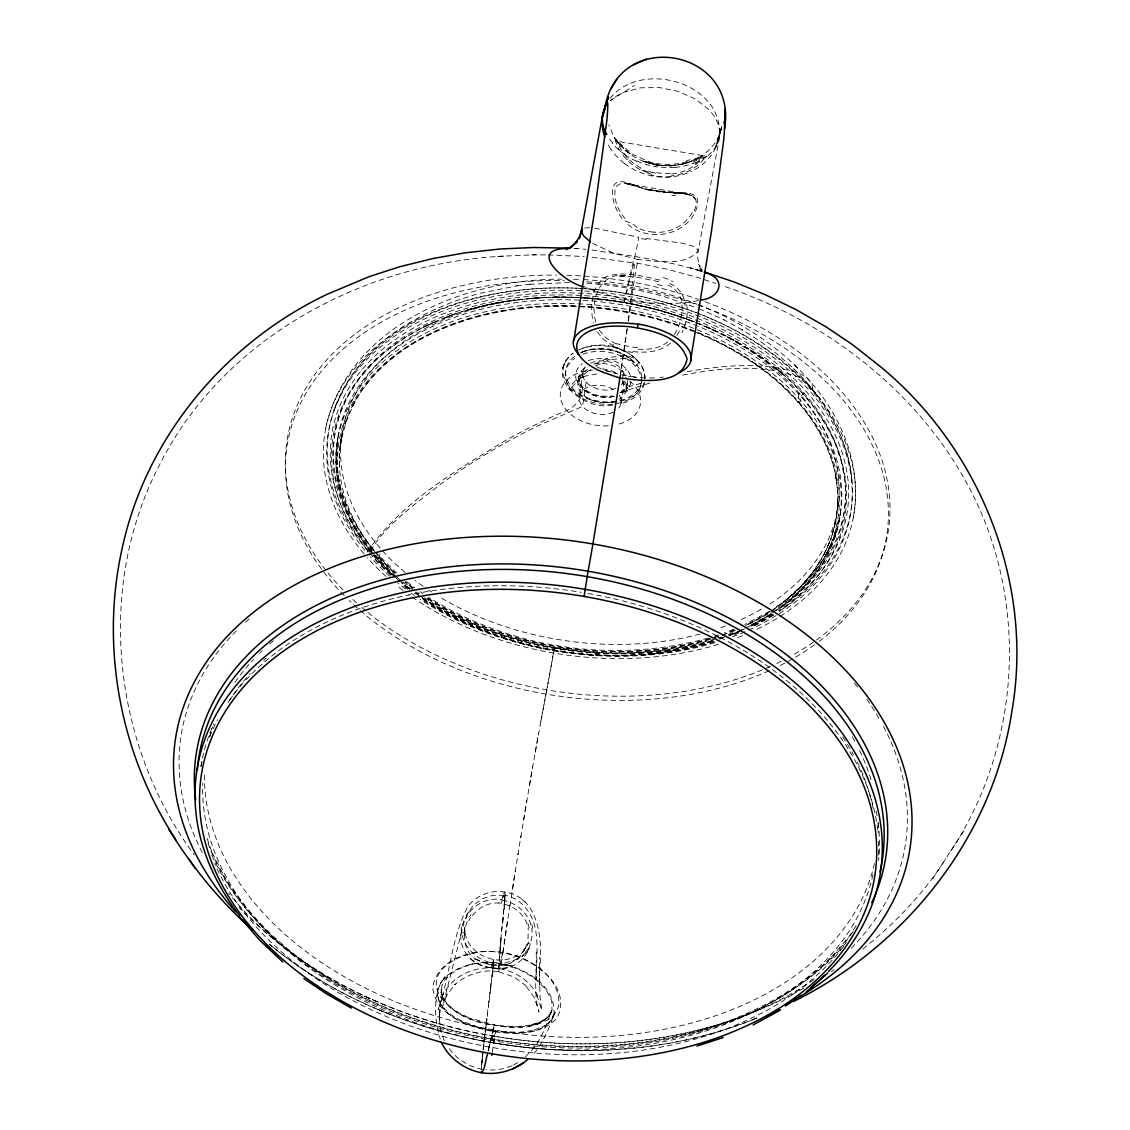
<?xml version="1.0" encoding="UTF-8"?>
<svg xmlns="http://www.w3.org/2000/svg" width="1130" height="1130" viewBox="0 0 1130 1130"><rect width="100%" height="100%" fill="white"/><g stroke="black" fill="none" stroke-linecap="round" stroke-linejoin="round"><path stroke-width="0.75" stroke-dasharray="5 3.75" d="M501.155 937.476L498.189 971.616L513.924 976.899L526.622 986.179L525.408 985.176L534.264 997.508L539.01 1012.014C527.442 976.235 553.319 922.631 515.096 898.83C511.057 897.277 502.2 891.881 502.313 899.635M539.589 972.083C542.781 942.18 540.606 894.437 501.31 891.655C488.612 890.567 475.561 896.288 467.848 906.472C451.04 938.154 450.206 975.967 438.143 1009.57L443.511 993.694L442.466 995.502C461.407 957.901 520.365 958.876 538.191 996.985L536.807 994.824L541.807 1010.248L539.999 996.519L539.589 972.083L539.519 986.518L539.617 957.364M536.27 952.039L536.199 979.837L536.256 966.63M478.004 960.175C465.504 954.37 462.975 939.708 464.755 927.448C463.893 953.536 497.991 969.088 518.486 954.412C525.959 954.045 523.967 941.685 530.281 943.691C531.877 938.846 532.541 933.634 531.75 928.563M715.205 638.704C685.274 648.295 653.79 652.349 622.418 653.055L599.79 652.646L554.42 647.857L510.195 637.264C480.137 627.927 450.898 615.327 424.64 597.841M812.781 390.132C812.654 373.564 790.336 370.923 777.92 367.872C749.374 363.521 720.276 366.035 691.97 370.838A430.954 245.295 -41.2 0 0 683.692 372.406M481.324 1069.206L482.552 1054.078M444.288 1040.688L441.011 1031.605L439.33 1019.472L441.915 985.727L445.361 979.23L450.785 973.876L459.034 968.848L468.343 965.416M439.33 1019.472L439.838 1009.584L439.584 1013.921M488.965 1002.48L493.429 964.173A90.414 2.26 -80.2 0 0 493.372 963.099C476.013 960.627 460.461 944.807 461.294 926.642L461.478 932.928L461.351 930.103M530.21 943.931C526.622 960.91 509.093 972.902 491.324 967.788L490.745 967.704C471.069 966.447 457.537 948.31 461.379 929.75M509.884 904.961L503.005 952.83C528.063 957.294 559.816 975.275 558.983 1004.358C555.55 1021.435 535.451 1026.139 520.492 1026.817C513.726 1027.142 506.918 1026.803 500.195 1025.955C498.203 1025.715 496.225 1025.419 494.262 1025.08C508.387 1026.647 525.634 1027.862 539.971 1022.325L530.351 1025.178L539.264 1022.537L545.423 1019.218L546.171 1018.752L538.6 1022.89L545.423 1019.218L550.282 1014.429L544.759 1019.825L549.604 1015.178L552.273 1009.669C543.445 1031.181 511.452 1029.204 494.262 1024.924L469.699 1018.059M464.472 935.019L465.447 926.883L467.594 920.314M482.03 1063.316L482.877 1053.202L482.482 1057.313M504.969 899.522L500.788 938.889M461.139 934.044L462.297 925.428L464.769 918.295M482.058 1062.553L482.171 1060.943M501.522 932.236L504.517 901.02M481.917 1060.491L481.606 1064.163M504.15 906.528L504.347 903.958A251.835 6.935 -80.3 0 0 504.489 901.655M493.076 968.933L493.372 965.401M504.164 909.212L504.686 903.35M500.971 939.087L498.754 968.283M500.011 948.141L500.632 942.222M502.793 922.433L503.514 915.667M499.121 954.426L499.46 951.206M483.23 1049.841L487.087 1018.116M483.075 1049.318L493.852 959.61M464.783 931.092L464.642 932.533L461.28 932.095M482.326 1056.324L482.595 1053.796M484.516 1038.668L483.908 1043.809M492.412 976.447L493.259 969.258M484.968 1033.54L483.979 1041.648M491.084 985.883L490.194 992.945M486.55 1022.311L485.49 1030.617M486.027 1025.178L487.623 1013.935M488.428 1007.72L488.697 1005.672M853.32 517.653C870.255 418.453 783.952 337.404 698.58 304.818M628.111 321.118L634.636 263.064L591.075 257.061M628.492 320.383L631.26 300.368A33.872 0.904 -80.3 0 1 637.97 259.533L613.011 253.064L591.809 242.865M627.348 328.42L620.427 374.948M838.291 504.036L835.79 521.439L830.833 539.377L835.79 521.439L837.881 499.121L837.711 506.395L837.613 490.293L837.697 491.14L835.141 472.75L836.694 481.479C832.188 451.746 817.329 424.485 797.794 401.927L798.048 402.209C769.954 370.668 733.441 347.39 694.357 331.881M582.896 372.081L579.351 396.475M626.952 329.254L619.96 376.516M621.006 403.226L624.113 381.926M379.892 553.757L379.398 557.189A1.695 0.961 -41.2 0 1 377.801 558.926A1.695 0.961 -41.2 0 1 376.573 558.234L377.109 554.576A254.095 173.935 8.3 0 0 395.246 572.981M502.709 952.731L498.966 968.382M586.117 382.025L582.572 406.405L539.999 424.852A427.267 243.19 -41.2 0 0 511.876 439.259L502.045 444.712M492.284 1052.51L494.036 1039.233C562.684 1050.716 633.958 1048.866 701.165 1030.066L700.6 1030.235C748.837 1016.138 795.125 992.818 831.172 957.308L830.508 958L848.771 937.038L856.102 925.795M493.81 1042.905L495.66 1030.263A57.15 1.526 -80.3 0 1 493.796 1036.125C398.551 1020.221 306.852 977.097 239.037 907.545M620.328 375.88L621.345 368.917M622.672 378.14L623.449 372.745A3.39 1.935 -41.2 0 1 626.642 369.256M799.009 392.943L797.752 401.503A1.695 0.961 -41.2 0 0 798.995 402.195A1.695 0.961 -41.2 0 0 800.577 400.444L801.114 396.785A3.39 1.935 -41.2 0 1 804.306 393.282M507.384 921.402L502.793 952.491C531.651 956.602 573.32 985.459 556.977 1018.059C541.906 1035.052 516.368 1033.992 495.66 1031.365C470.617 1026.859 434.697 1016.689 432.719 986.518C438.708 956.7 476.239 947.929 502.384 952.421M341.359 437.536L339.636 450.743L342.376 433.242L340.681 441.943L347.757 416.179L344.749 424.64L355.696 399.851L351.416 407.916C364.693 381.601 386.389 360.498 411.094 344.82L410.769 345.017C460.122 315.044 519.108 304.323 576.272 306.668M509.941 905.992L515.224 870.863M325.61 428.807C347.757 325.299 465.504 278.912 561.568 279.152M512.526 889.282L518.02 853.404M517.978 854.902L520.888 835.819M520.803 837.457L526.735 800.676M523.684 820.013L532.64 766.31M529.49 785.562L538.445 733.596M535.253 752.467L546.609 689.837A79.128 2.119 -80.3 0 0 553.799 650.696M540.818 721.675L546.016 694.088A85.908 2.288 -80.3 0 0 554.025 650.442L554.279 648.295M718.835 138.552L719.4 135.572A67.39 43.477 14.4 0 1 716.349 144.937M624.664 298.165L623.958 302.416L658.267 310.058L692.831 321.273C657.943 308.08 621.062 300.086 583.829 297.812M528.049 938.945L528.19 928.027M498.344 971.729C501.099 966.602 501.734 959.921 502.808 954.017C490.929 948.72 471.747 952.421 458.822 957.746C405.19 983.453 459.402 1023.385 494.107 1025.065M756.69 1018.045C673.621 1052.016 580.566 1057.934 492.638 1042.764A343.704 9.181 -80.3 0 1 493.005 1030.956L518.995 1032.382L533.953 1030.235L533.12 1030.447L545.578 1025.376L544.618 1026.04C549.943 1022.721 553.912 1017.565 555.042 1011.336C548.318 1035.984 516.707 1034.543 496.409 1032.043C473.894 1027.919 442.861 1020.715 437.423 994.894L439.16 1001.576L438.793 1000.657L442.988 1007.409L442.466 1006.759L448.709 1012.932L455.899 1017.89L463.512 1021.803L479.629 1027.664L492.977 1030.687L487.991 1051.352M488.315 1050.942L492.426 1032.764M492.511 1031.563L493.81 1025.616L469.204 1018.808L459.175 1014.02L450.856 1008.299L442.791 998.284L441.336 993.567L441.237 987.662L441.378 993.369L441.053 992.352L443.469 999.033L442.55 997.38L446.915 1003.624L446.407 1002.974L452.155 1008.356L460.277 1013.61L470.038 1018.158M491.225 1037.284L487.991 1051.324M490.448 1041.634L489.629 1045.25M718.948 137.973L720.375 131.702L716.109 146.053L719.4 135.572A66.19 53.054 8.5 0 1 715.912 147.183M718.284 140.36L722.028 125.939L716.632 142.253L722.028 125.939M721.251 128.509L698.156 251.015C684.229 266.948 656.911 261.044 637.97 259.533M553.855 1015.037C556.878 983.58 519.828 964.526 492.553 962.689C479.586 961.87 466.224 964.243 454.754 970.501C449.33 973.523 444.274 977.492 440.898 982.761C432.847 999.895 434.951 1021.492 440.22 1039.021M491.818 964.497L493.683 959.596M491.027 967.746L493.16 962.944M644.637 382.886C641.939 394.582 630.427 401.885 619.282 404.06M553.615 1015.771L552.372 1018.596L553.615 1015.771C548.304 1030.165 542.216 1044.77 531.665 1056.183M503.641 893.731L504.771 891.923L505.138 894.621M334.678 408.071L342.997 389.666C357.956 362.024 381.559 339.833 408.156 323.477L428.694 312.134L453.102 301.696L477.835 293.772L517.229 285.763M829.477 548.078L825.14 556.243L834.957 535.14L836.242 531.128L833.177 539.688L840.353 513.571C835.578 552.556 810.761 586.781 779.093 608.872A254.095 173.935 8.3 0 0 774.361 375.047A254.095 173.935 8.3 0 0 438.595 327.064A254.095 173.935 8.3 0 0 370.075 550.423M717.705 138.934L718.567 137.041C700.247 171.901 649.284 174.274 622.969 148.143M950.74 851.088C1017.509 750.546 1028.201 615.864 978.199 505.929C929.609 399.935 831.525 321.937 722.028 285.565M679.384 331.217L676.475 336.203M523.345 951.969L526.411 946.078L519.489 957.308L510.054 963.452M526.877 952.534L529.942 946.813L521.947 956.319L523.487 955.118L516.537 959.78L520.775 957.167M367.278 551.991C401.235 502.031 456.153 470.532 506.791 439.754A430.954 245.295 -41.2 0 1 566.737 410.487A16.936 9.647 -41.2 0 0 581.795 393.353L582.586 387.957A3.39 1.935 -41.2 0 0 580.114 386.573M692.182 212.525C684.907 226.353 668.607 233.825 653.324 232.06M827.061 552.627C814.123 575.41 795.308 594.521 773.33 608.689M466.549 915.102L469.007 911.741M674.285 334.649L676.969 330.002A34.691 21.837 -66.4 0 0 682.026 306.131C682.223 296.992 676.333 288.503 667.943 285.043M862.967 948.96C894.932 923.323 924.171 893.237 945.923 858.362M469.529 916.783L471.083 914.594M932.702 878.759L964.427 829.999M571.808 387.35L581.526 376.728A57.461 32.699 -41.2 0 1 588.25 371.05L590.679 369.256M704.103 158.751C696.235 168.85 683.692 174.684 671.107 175.913M523.374 950.542L526.848 946.022L525.026 948.381M609.946 98.437C641.346 59.353 722.974 82.321 719.415 135.487L719.429 127.153L719.415 135.487L719.443 129.47L717.832 123.071L714.485 116.489L709.527 110.175L695.67 99.158L678.155 91.332L659.171 87.519L640.512 87.843L623.845 92.236L616.895 95.796L610.497 100.739M699.541 161.18C691.956 168.949 681.263 173.201 670.542 174.062M636.953 227.455C630.893 221.056 626.642 223.104 622.63 219.107C616.26 211.494 612.474 201.634 612.418 191.69C613.505 168.723 643.267 192.835 655.118 190.716M521.947 956.319L525.987 952.816L524.334 954.257M670.584 343.012C661.643 351.077 648.888 352.913 637.278 351.896M525.422 1056.917L536.171 1045.264L543.544 1031.69L551.991 1009.994L551.708 1000.474L545.606 988.863L533.332 977.295L518.345 969.003L501 964.003M667.689 341.896C659.284 348.69 647.871 350.003 637.433 349.099M610.2 100.669L634.453 85.456M831.398 971.602L834.194 969.653M621.302 392.336L620.667 392.746L626.303 386.997L627.56 383.522L626.444 389.398L626.472 385.952L627.094 391.418L625.116 385.189L627.673 388.395L622.136 382.067M595.171 363.902L608.971 357.447L623.958 355.724A60.851 34.635 -41.2 0 1 630.06 356.812C639.213 358.874 644.255 368.564 645.117 377.222M595.665 365.922L609.254 359.721L622.757 358.408A57.051 32.473 -41.2 0 1 625.158 358.733L631.388 360.611L635.653 363.592L624.678 354.693L613.76 350.06L606.739 348.633L592.219 349.015L584.394 351.119L577.684 354.34M503.966 895.313L504.602 897.926M513.514 1064.983L517.724 1062.624M769.784 611.231L744.769 624.438M750.546 626.218L772.242 613.632A254.095 173.935 8.3 0 1 750.645 625.978M750.828 624.932L771.465 613.661L789.63 601.075C810.945 584.012 828.685 562.189 838.517 536.552L843.517 518.628L845.791 499.686L845.085 481.013L841.384 461.718L834.971 443.059C822.188 413.961 801.255 389.257 777.002 369.016L785.844 376.573L757.919 354.82L726.491 336.246L737.269 342.051M803.797 988.143C710.572 1041.111 598.519 1054.417 493.796 1036.125A337.263 9.012 -80.3 0 1 494.107 1025.08M517.837 958.946L504.503 963.24L493.316 962.958M694.512 160.093L701.306 156.858L686.235 163.116L670.74 165.912L656.12 164.98L643.676 161.322L659.934 165.333L641.981 160.983L656.12 164.98L670.74 165.912L684.512 163.864L680.331 164.528M696.617 162.056L692.704 163.652M733.709 629.17L724.217 632.885M728.808 635.865L741.379 630.484M728.313 634.439L736.35 631.048M752.453 1019.797L759.981 1016.647M693.594 159.485L702.14 155.94M620.144 392.463L650.569 382.788M512.102 1065.774L502.808 1068.839L492.892 1070.082L486.013 1069.601M716.844 638.168L720.121 637.108M685.218 163.398L690.374 161.745A3.404 1.893 70 0 1 688.735 161.293L679.384 163.61L669.158 164.542L659.044 163.921L649.298 161.873L632.348 154.259L617.658 141.405L704.188 155.827L701.024 156.985L704.908 155.319M708.383 637.956C615.186 663.988 510.675 649.044 428.793 597.332M714.725 635.936L717.889 634.919M713.072 641.247C616.217 670.881 505.887 654.44 421.631 598.25M722.776 638.026L719.626 639.015A254.095 173.935 8.3 0 0 722.861 637.814M712.945 641.077L706.448 643.097L716.477 640.004M583.024 351.783C599.14 346.317 618.025 349.128 631.515 359.608M698.213 300.622C660.584 307.925 621.147 301.272 585.736 287.557M584.733 227.949L590.623 227.709M650.993 653.988L673.226 650.598M529.462 284.28L569.817 282.514M516.438 285.848L530.154 284.195M503.782 256.129C364.524 262.993 223.797 337.305 159.683 464.585C95.344 587.529 112.477 744.091 194.19 854.774M596.88 373.974L585.269 376.106L580.425 378.465L583.405 376.431L577.557 382.392L578.8 376.7L579.139 381.318L582.501 387.11L582.007 386.545C589.549 394.652 601.485 397.435 612.178 395.726M612.658 404.992C585.34 411.885 541.934 377.265 573.136 353.167A41.075 28.109 8.3 0 0 593.589 400.656A41.075 28.109 8.3 0 0 643.916 371.417A41.075 28.109 8.3 0 0 578.715 349.919C598.42 340.384 623.477 345.159 638.196 361.346A3.39 1.935 -41.2 0 1 637.984 363.804A3.39 1.935 -41.2 0 1 635.3 366.035M674.977 167.466L681.899 166.548A60.06 37.587 10.1 0 0 692.436 163.596M531.679 254.9L546.341 254.886M497.779 256.397L536.044 254.688M574.308 248.318L586.018 249.335M548.064 254.914L584.182 256.51M576.95 297.43L552.4 297.162L578.645 297.444L556.017 297.035L527.569 298.588L539.999 297.656L511.706 300.411L490.378 304.154L466.817 310.114L490.646 304.125L515.181 299.973C490.886 303.207 466.973 309.154 444.09 317.926L455.291 313.801L422.86 327.46L433.27 322.488C410.939 332.884 390.005 346.373 372.363 363.662L359.072 378.945L348.125 395.726L340.144 412.916L334.904 431.335L332.63 450.277L333.336 469.515L336.966 488.259L343.605 507.398L352.843 525.747L365.103 543.926L373.126 553.276M573.334 279.237L581.781 279.52M574.167 248.529L577.628 248.671L574.986 248.544M687.421 194.078L670.415 192.679L684.116 193.626L692.506 195.801M650.357 190.024L680.105 193.301M580.396 297.642C619.268 299.747 657.9 307.727 694.201 321.866M674.935 192.919L655.951 190.857M678.297 193.145L679.384 193.23A3.418 1.893 -86.5 0 0 680.797 192.891M583.461 279.576C622.277 281.836 660.895 289.803 697.026 304.224M586.837 283.192C612.432 284.647 637.716 289.435 662.448 295.975L697.493 308.024M660.556 191.747L670.613 192.764M580.382 297.586L623.958 302.416A85.908 2.288 -80.3 0 0 627.885 286.879L634.029 262.457L666.234 268.997L697.803 277.443L715.573 283.39M498.669 902.927L501.339 903.251A170.249 4.704 -80.2 0 1 503.147 896.966M490.745 967.69A33.73 24.563 11.4 0 1 470.687 958.777L477.651 959.977L491.705 964.865L505.407 964.738L512.37 965.924A33.716 24.563 11.4 0 1 491.324 967.788M579.619 306.724C618.28 309.168 656.798 316.796 692.803 331.288M635.498 377.138L633.407 376.897M591.965 249.998C628.845 255.691 666.305 260.154 701.97 271.497M500.703 899.791L501.833 899.946A173.441 4.817 -80.2 0 1 503.641 893.66M632.164 376.742L628.577 376.248M498.401 971.701C482.708 968.763 466.478 974.625 454.528 984.809L455.192 984.159L446.039 996.321L447.325 992.903L442.367 1007.55L464.232 921.586L467.396 913.506L473.809 904.89L482.524 898.661L492.892 895.299L504.263 895.313M685.105 193.753L690.995 195.151L694.456 198.047M554.406 647.716L577.063 650.838M645.88 238.43L682.181 243.162L694.865 246.792L698.029 249.97L697.789 258.671L700.134 267.189L698.707 264.589L702.352 270.254M594.564 228.147L638.817 237.3A33.872 0.89 -80.3 0 1 634.778 256.623L634.297 257.923A141.25 3.771 -80.3 0 0 628.718 281.356M655.301 166.576L657.773 166.972M655.061 190.575C666.418 196.818 704.809 183.752 696.673 208.287C686.8 236.749 646.049 243.204 625.625 222.313M654.27 190.575C642.278 191.832 623.873 175.291 615.412 187.877C613.067 199.784 618.52 212.384 627.079 220.618M625.045 183.399L687.789 194.19M650.4 190.038L632.094 185.235L640.752 187.707M632.461 185.306L624.791 183.328L632.263 185.278M652.165 172.424L648.846 171.435M482.425 1069.446C468.427 1066.565 455.108 1058.584 447.607 1046.21M651.615 174.26L646.388 172.579M701.829 271.129L690.416 267.824L700.798 271.073M699.032 308.617L723.652 319.663L742.834 330.186L760.999 341.896L777.045 354.001L793.543 368.521C807.696 382.35 820.14 397.859 830.409 414.781L839.195 431.858L845.664 448.751L850.014 465.828L852.204 482.722M273.248 947.42C336.161 998.044 413.382 1029.303 492.638 1042.764A63.93 1.709 -80.3 0 0 493.951 1039.515L494.05 1039.261C435.403 1028.879 378.268 1008.737 327.418 977.506L327.898 977.817C286.512 951.898 249.49 918.069 224.051 876.089L224.475 876.922L211.296 850.932L211.748 851.808L206.197 835.805M377.589 1009.302L393.904 1015.87M695.769 322.502L715.445 330.836L704.216 325.836C726.647 335.342 747.975 347.404 767.68 361.755L747.763 348.252M636.783 161.039L643.959 163.779A52.757 34.225 11 0 0 655.287 166.675M702.267 271.539L699.23 270.225L701.787 271.596M616.359 344.057L606.316 338.181L599.352 330.313M364.453 996.067L380.33 1003.129M669.737 283.545C678.706 287.048 684.964 295.933 684.95 305.609M640.936 168.116L633.859 163.709L626.585 157.112L620.398 148.609L617.7 141.405L615.737 140.459L617.63 142.338L615.497 140.177L619.226 144.23M741.958 329.706L742.834 330.186M723.652 319.663L724.401 320.072M639.75 169.557L630.893 163.553L624.17 156.858L618.053 147.818L615.087 139.894L622.574 147.762M420.12 591.753L423.016 593.617M416.038 592.049L418.905 593.985M625.794 155.121L620.045 150.94A65.173 40.85 11.7 0 1 612.178 143.171M406.772 581.696L414.781 587.727M409.583 589.323L401.644 582.981M397.308 577.642L401.277 580.764M402.591 581.809L413.156 590.128M269.364 944.313L271.963 946.389M525.69 902.63L521.184 898.873M702.111 270.663L699.767 268.686L703.255 271.666M396.828 573.235L376.53 553.149M395.062 577.162L373.522 554.802M396.376 578.32L400.331 581.823M396.079 576.47L374.27 554.618M794.517 364.877L797.695 368.225M793.543 368.521L794.319 369.355M619.523 144.555L631.388 154.951L620.201 145.445L623.365 148.538L613.138 136.038L618.195 143.03L613.618 136.278L608.844 124.893M810.196 388.791L809.108 385.372L820.549 399.639L806.241 381.869L798.585 376.954L777.468 370.739L753.724 368.394A392.308 223.302 -41.2 0 0 695.685 372.745L686.447 374.298A427.267 243.19 -41.2 0 0 679.314 375.725M819.123 397.732L819.9 398.692M373.945 549.844C350.088 521.721 334.24 485.151 336.542 447.791L336.571 463.258L339.212 482.369L337.644 473.512M372.505 553.502C345.837 521.933 330.073 479.219 337.87 437.776L336.712 464.585M693.297 196.592L695.261 199.134M597.064 331.768L603.914 339.791L613.011 345.611A3.39 0.876 -63.4 0 1 614.395 343.181M527.117 924.029L525.93 921.162A32.36 31.626 16.9 0 0 501.296 903.59M530.945 924.849L529.49 920.781A35.736 35.016 17.3 0 0 501.805 900.215M595.793 321.937C589.691 300.693 599.917 270.098 627.305 276.017L617.686 275.988L636.769 277.132L659.496 281.864A3.418 1.13 -72.8 0 0 660.725 280.282C643.295 276.412 624.382 270.734 606.81 276.412C590.962 285.043 589.86 307.021 593.264 322.742M843.347 946.77A342.178 234.235 8.3 0 1 512.102 1050.519A342.178 234.235 8.3 0 1 214.672 863.744M200.872 766.691A342.178 234.235 8.3 0 1 213.81 723.92M876.174 810.93A342.178 234.235 8.3 0 1 877.049 815.662M878.095 822.584A342.178 234.235 8.3 0 1 878.631 860.438M201.027 766.521A342.178 234.235 8.3 0 1 202.072 761.493M209.686 736.817A342.178 234.235 8.3 0 1 217.553 719.782M229.432 700.402A342.178 234.235 8.3 0 1 581.399 592.332M587.967 593.448A342.178 234.235 8.3 0 1 877.968 832.655M878.589 841.299A342.178 234.235 8.3 0 1 878.646 855.071M619.254 395.26A21.103 14.45 8.3 0 1 617.573 409.314M613.449 412.125A21.103 14.45 8.3 0 1 584.083 407.944A21.103 14.45 8.3 0 1 586.498 387.774A21.103 14.45 8.3 0 1 615.935 391.46M610.864 149.174A64.876 51.952 14.6 0 1 607.375 143.171M624.382 163.426A61.147 49.254 13.4 0 1 611.048 149.329M624.48 163.539A57.037 46.443 12.3 0 0 642.179 173.13A55.299 45.412 12 0 0 653.295 176.181A55.525 45.652 11.9 0 0 672.83 176.704A58.449 47.785 11.7 0 0 690.896 171.591M705.77 161.449A62.531 50.61 10.7 0 1 691.094 171.562M715.869 147.31A65.582 52.715 9.5 0 1 705.911 161.308M716.434 145.064A69.227 44.593 13.6 0 1 707.281 156.138M706.942 156.124A66.924 42.403 11 0 1 696.815 162.24M674.808 167.282A53.52 34.253 10.8 0 1 657.787 166.774M636.642 161.209A57.235 36.358 11.3 0 1 625.752 155.319M612.601 142.874A68.93 43.646 11 0 1 608.886 137.987M586.866 281.808A303.151 207.524 8.3 0 1 859.845 422.775A303.151 207.524 8.3 0 1 818.798 641.656M814.546 644.806A303.151 207.524 8.3 0 1 778.372 666.389M769.205 670.697A303.151 207.524 8.3 0 1 349.198 600.539M344.325 595.722A303.151 207.524 8.3 0 1 312.954 382.42A303.151 207.524 8.3 0 1 564.379 280.664M883.434 726.308A366.219 250.691 8.3 0 1 851.158 948.409M814.038 979.512A366.219 250.691 8.3 0 1 228.754 893.166M202.256 852.557A366.219 250.691 8.3 0 1 237.766 629.452M245.436 622.192A366.219 250.691 8.3 0 1 249.25 618.816M854.52 683.212A366.219 250.691 8.3 0 1 857.712 687.167M866.738 699.23A366.219 250.691 8.3 0 1 880.213 720.446M704.852 301.71A304.027 208.118 8.3 0 1 794.334 654.256M781.155 661.304A304.027 208.118 8.3 0 1 775.067 664.256M770.434 666.375A304.027 208.118 8.3 0 1 361.727 607.375M356.6 602.883A304.027 208.118 8.3 0 1 351.628 598.321M343.096 589.917A304.027 208.118 8.3 0 1 311.541 379.2A304.027 208.118 8.3 0 1 556.525 275.084M566.723 275.254A304.027 208.118 8.3 0 1 698.538 299.45M628.704 281.441A79.128 2.119 -80.3 0 1 625.144 295.763M753.654 1019.387A371.318 254.194 8.3 0 1 267.824 942.9M395.133 577.049A260.663 178.427 8.3 0 1 412.012 328.83A260.663 178.427 8.3 0 1 772.821 360.47A260.663 178.427 8.3 0 1 778.288 610.652M772.567 614.296A260.663 178.427 8.3 0 1 750.716 626.105M741.562 630.201A260.663 178.427 8.3 0 1 728.892 635.201M722.381 637.475A260.663 178.427 8.3 0 1 719.104 638.563M712.437 640.625A260.663 178.427 8.3 0 1 415.219 592.699M409.639 588.659A260.663 178.427 8.3 0 1 402.902 583.476M390.923 575.255A259.024 177.311 8.3 0 1 415.374 331.429A259.024 177.311 8.3 0 1 771.07 364.326A259.024 177.311 8.3 0 1 779.403 611.175A264.109 180.8 8.3 0 0 785.675 364.693A264.109 180.8 8.3 0 0 430.403 314.069A264.109 180.8 8.3 0 0 369.454 552.796C385.401 524.433 413.792 505.548 438.694 485.618A392.308 223.302 -41.2 0 1 502.059 444.796M773.81 614.861A259.024 177.311 8.3 0 1 751.168 627.447M738.596 633.097A259.024 177.311 8.3 0 1 732.325 635.625M714.527 641.798A259.024 177.311 8.3 0 1 421.49 599.07M407.591 589.125A259.024 177.311 8.3 0 1 400.995 583.928M853.164 931.459A345.568 236.551 8.3 0 1 510.689 1043.414A345.568 236.551 8.3 0 1 207.92 843.008M846.328 942.491A348.619 238.642 8.3 0 1 508.839 1041.846A348.619 238.642 8.3 0 1 210.604 852.67M509.997 963.311A33.42 31.16 89.5 0 1 505.421 964.851M505.421 964.752A31.019 22.6 11.4 0 1 491.705 964.879M528.656 941.968A23.546 5.989 -89 0 1 527.074 945.697M874.465 863.419A338.788 231.918 8.3 0 1 513.006 1032.933A338.788 231.918 8.3 0 1 204.544 772.765M209.559 736.958A338.788 231.918 8.3 0 1 212.511 726.887M235.012 682.209A338.788 231.918 8.3 0 1 253.572 659.426M259.589 653.295A338.788 231.918 8.3 0 1 262.075 650.894M269.66 644.015A338.788 231.918 8.3 0 1 273.517 640.738M852.331 736.774A338.788 231.918 8.3 0 1 855.735 742.919M859.648 750.631A338.788 231.918 8.3 0 1 871.202 780.406M878.208 822.668A338.788 231.918 8.3 0 1 878.25 832.683M872.996 874.309A338.788 231.918 8.3 0 1 510.944 1045.533A338.788 231.918 8.3 0 1 202.764 783.316M228.189 702.394A338.788 231.918 8.3 0 1 250.239 673.65M263.615 660.386A338.788 231.918 8.3 0 1 266.214 658.056M842.683 736.859A338.788 231.918 8.3 0 1 853.433 754.713M857.331 762.27A338.788 231.918 8.3 0 1 873.095 808.091M474.12 963.834A46.104 24.563 10.7 0 1 501.042 963.509M467.961 965.133A57.616 29.027 9.6 0 1 473.964 963.692M465.758 918.747A23.419 16.442 -62.2 0 1 467.41 915.738M469.586 912.249A35.454 34.112 -78.3 0 1 500.745 899.466M531.849 924.552A25.312 22.077 81.6 0 1 532.682 928.422M468.837 920.766A20.594 13.532 -60.5 0 1 470.603 917.546M472.411 915.667A31.668 29.465 -65.7 0 1 498.655 903.04M527.978 923.69A24.055 21.823 79.6 0 1 529.108 927.857M491.705 964.794A31.569 22.84 11.4 0 1 488.188 964.088M504.616 897.799A240.803 6.653 -80.3 0 1 504.517 901.458M488.174 964.158A30.849 22.473 11.4 0 1 478.456 960.429M505.181 894.409A246.651 6.837 -80.3 0 1 505.025 899.183M364.877 550.409A264.222 180.871 8.3 0 1 450.87 308.066A264.222 180.871 8.3 0 1 811.326 392.802A264.222 180.871 8.3 0 1 732.438 636.812M714.923 642.688A264.222 180.871 8.3 0 1 419.866 599.14M414.258 595.341A264.222 180.871 8.3 0 1 411.405 593.321M405.797 589.196A264.222 180.871 8.3 0 1 397.689 582.854M389.921 576.244A264.222 180.871 8.3 0 1 370.485 556.949M646.388 239.433A52.644 8.546 9.5 0 1 638.492 238.162M628.167 158.793A3.39 1.54 -42.9 0 1 626.26 159.203M697.704 159.669A31.456 8.8 -7.6 0 1 693.057 161.971M701.631 156.364A34.409 3.418 -40.7 0 1 694.992 164.288M670.415 173.286A48.421 41.513 11.2 0 1 655.838 172.424M655.697 173.173A50.85 45.497 12.7 0 1 652.18 172.367M648.578 172.184A46.005 39.282 13.5 0 1 640.526 168.766M646.586 172.099A47.333 39.79 15.1 0 1 640.032 169.119M671.234 176.661A49.748 45.384 13 0 1 651.403 175.037M701.532 158.44A35.482 4.407 -38.5 0 1 706.462 156.816M689.879 159.697A35.058 7.062 -13.4 0 1 686.178 161.011M671.841 195.321A33.801 3.093 0.8 0 1 675.698 195.518M694.555 197.976A32.954 14.083 -38.7 0 1 693.425 212.186M653.324 232.102A46.358 46.33 -72.4 0 1 636.896 227.554M657.279 284.393A41.09 18.716 7.2 0 1 664.949 286.921M637.475 347.687A53.294 37.558 8.1 0 1 620.059 344.085M619.734 344.636A48.731 38.477 6.1 0 1 616.712 343.478M614.748 347.051A45.963 37.883 2.5 0 1 612.658 346.091M618.039 348.308A49.692 39.395 4.9 0 1 614.777 346.995M632.814 352.461A52.672 38.83 7.5 0 1 617.757 348.76M637.278 352.009A54.664 37.544 8.2 0 1 632.927 351.529M686.715 304.577A35.821 24.86 -67.4 0 1 681.884 332.714M663.338 277.556A43.646 24.465 1.1 0 1 673.07 281.638M663.197 377.067A58.506 26.371 9.6 0 1 659.977 377.477M654.383 377.886A58.506 26.371 9.6 0 1 638.817 377.505A58.986 26.428 9 0 1 632.362 376.77M626.472 375.697A58.774 26.371 9 0 1 596.64 366.77M571.455 389.793A3.39 1.935 -41.2 0 1 569.139 389.426A3.39 1.935 -41.2 0 1 569.661 386.856L580.142 375.386A60.851 34.635 -41.2 0 1 587.275 369.369M582.67 354.227A38.265 26.188 8.3 0 1 641.035 377.01A38.265 26.188 8.3 0 1 592.643 402.351A38.265 26.188 8.3 0 1 574.69 358.408M630.95 382.067A27.883 19.083 8.3 0 1 620.483 394.328M613.971 396.461A27.883 19.083 8.3 0 1 580.862 387.378A27.883 19.083 8.3 0 1 582.473 363.691M588.292 360.654A27.883 19.083 8.3 0 1 630.554 376.219M627.263 380.57A24.493 16.766 8.3 0 1 619.763 393.876M614.381 396.136A24.493 16.766 8.3 0 1 583.221 388.649A24.493 16.766 8.3 0 1 586.272 366.826M593.702 364.058A24.493 16.766 8.3 0 1 625.526 375.64M624.735 381.022A24.493 16.766 8.3 0 1 618.986 399.271M613.59 401.531A24.493 16.766 8.3 0 1 580.693 391.955A24.493 16.766 8.3 0 1 590.863 369.962M602.318 368.889A24.493 16.766 8.3 0 1 618.237 374.27M629.622 381.05A40.412 27.657 8.3 0 1 615.822 424.824M608.364 425.826A40.412 27.657 8.3 0 1 561.059 400.401A40.412 27.657 8.3 0 1 592.53 370.061M606.104 370.838A40.412 27.657 8.3 0 1 616.712 373.748M622.559 379.92A16.936 9.647 -41.2 0 0 634.17 385.401A430.954 245.295 -41.2 0 1 642.617 382.759M364.015 553.841A267.64 183.215 8.3 0 1 439.655 309.451A267.64 183.215 8.3 0 1 803.67 380.316A267.64 183.215 8.3 0 1 755.377 630.032M742.551 635.696A267.64 183.215 8.3 0 1 735.955 638.309M718.496 644.284A267.64 183.215 8.3 0 1 408.792 594.648M403.099 590.467A267.64 183.215 8.3 0 1 396.235 585.1M386.079 576.455A267.64 183.215 8.3 0 1 367.25 557.57M372.392 550.564A257.485 176.252 8.3 0 1 446.082 315.383A257.485 176.252 8.3 0 1 796.382 384.723A257.485 176.252 8.3 0 1 747.523 624.805M735.164 630.173A257.485 176.252 8.3 0 1 426.745 597.586M412.902 588.038A257.485 176.252 8.3 0 1 404.879 581.894A250.705 171.619 8.3 0 0 412.704 588.165M394.299 572.981A257.485 176.252 8.3 0 1 375.782 554.477M373.804 550.691A254.095 173.935 8.3 0 1 448.751 319.465A254.095 173.935 8.3 0 1 793.712 388.748A254.095 173.935 8.3 0 1 745.094 625.257M734.444 629.918A254.095 173.935 8.3 0 1 726.59 632.984M718.553 635.823A254.095 173.935 8.3 0 1 427.479 597.714M413.524 587.967A254.095 173.935 8.3 0 1 405.656 581.879M580.241 352.941A38.265 26.188 8.3 0 1 640.993 372.971A38.265 26.188 8.3 0 1 594.098 400.204A38.265 26.188 8.3 0 1 575.043 355.964M623.774 381.318A21.103 14.45 8.3 0 1 621.133 384.935M615.779 388.282A21.103 14.45 8.3 0 1 589.027 384.709A21.103 14.45 8.3 0 1 586.329 366.007M590.453 363.196A21.103 14.45 8.3 0 1 612.121 362.786A21.103 14.45 8.3 0 1 624.678 376.149M773.457 614.861A264.109 180.8 8.3 0 1 751.944 626.274M739.274 631.769A264.109 180.8 8.3 0 1 729.669 635.413M723.454 637.56A264.109 180.8 8.3 0 1 720.318 638.591M712.352 641.007A264.109 180.8 8.3 0 1 422.902 598.349M408.707 588.546A264.109 180.8 8.3 0 1 401.814 583.306M391.559 574.817A264.109 180.8 8.3 0 1 372.731 556.454M405.048 572.472A250.705 171.619 8.3 0 1 418.637 332.192A250.705 171.619 8.3 0 1 767.468 363.337A250.705 171.619 8.3 0 1 768.414 604.917M761.21 609.282A250.705 171.619 8.3 0 1 738.921 620.554M725.474 625.992A250.705 171.619 8.3 0 1 717.748 628.732M700.148 634.015A250.705 171.619 8.3 0 1 438.525 596.343M431.392 591.88A250.705 171.619 8.3 0 1 428.595 590.044M423.114 586.315A250.705 171.619 8.3 0 1 415.148 580.509M394.836 573.094A250.705 171.619 8.3 0 1 431.66 333.195A250.705 171.619 8.3 0 1 782.313 385.598A250.705 171.619 8.3 0 1 745.489 625.497M735.009 630.258A250.705 171.619 8.3 0 1 717.889 636.812M709.81 639.453A250.705 171.619 8.3 0 1 426.222 597.855M410.035 589.111A252.4 172.777 8.3 0 1 425.841 335.709A252.4 172.777 8.3 0 1 791.41 393.975A252.4 172.777 8.3 0 1 720.191 638.549M712.098 641.233A252.4 172.777 8.3 0 1 415.317 593.109M744.557 628.93A254.095 173.935 8.3 0 1 729.217 635.456M713.101 641.091A254.095 173.935 8.3 0 1 422.578 598.476M409.004 588.617A254.095 173.935 8.3 0 1 402.464 583.363M392.223 574.351A254.095 173.935 8.3 0 1 374.355 555.649M339.297 453.229L339.551 468.399L339.297 453.229M437.423 993.454L437.508 995.926L438.045 988.227L437.423 993.454M551.807 1010.686L550.72 1013.483L551.807 1010.686M563.983 365.131L562.952 367.801L565.085 362.391L563.983 365.131M829.392 542.499L823.035 556.624L829.392 542.499M821.453 558.841L812.512 572.966L821.453 558.841M442.395 980.642L440.46 983.481L445.121 976.716L442.395 980.642M811.128 574.21L799.376 588.221L811.128 574.21M798.656 588.391L783.796 602.234L798.656 588.391M673.89 165.489L666.94 165.771L673.89 165.489M660.711 191.563L649.736 189.558L660.711 191.563"/><path stroke-width="1.5" d="M605.2 105.895C620.441 27.925 738.257 49.649 724.528 128.763M724.613 126.066L724.881 109.003M604.169 129.385A68.167 44.042 8.4 0 1 602.403 117.223L608.378 97.053L602.94 113.509L581.329 230.972L583.518 235.831L590.411 241.905M626.077 378.776C646.049 381.347 682.026 384.483 687.068 358.987C680.133 336.514 652.434 330.412 631.783 326.994A56.147 26.456 8.9 0 0 613.449 326.245C598.702 325.836 569.365 333.83 578.419 353.902C583.928 363.196 594.041 368.521 603.702 372.561C609.847 374.115 622.249 380.245 626.105 377.999M492.016 1053.57L491.833 1055.166L492.157 1053.824M620.172 376.544L592.897 543.982A63.93 1.709 -80.3 0 1 588.08 571.229L584.097 596.456M637.419 327.827L638.069 324.31L632.108 323.434M487.482 1054.445C485.646 1058.302 484.742 1072.116 481.394 1071.847M690.486 361.007L711.547 230.675L723.581 141.109A308.886 8.249 -80.3 0 0 724.415 122.718L723.765 122.054M581.329 230.972L579.153 238.571L582.416 228.952M603.477 111.644L605.002 107.986M604.621 107.844L606.245 104.257M606.711 103.381L607.191 102.519M610.991 88.677L616.811 79.312M566.201 249.518L572.331 245.987L577.317 241.255L570.41 247.964L575.551 242.95L579.577 236.523M575.551 242.95L577.317 241.255M806.199 992.126L827.796 972.944M481.705 1072.751C498.062 1075.379 515.224 1070.28 527.724 1059.46M512.879 1068.853L523.769 1062.723M793.528 1001.463C906.218 946.036 992.988 836.412 1011.887 711.236C1034.19 584.196 980.515 450.347 882.304 368.168L852.557 344.692L826.143 326.937L795.803 309.493L764.403 294.309L733.709 281.808L705.021 272.189M753.088 1024.924L780.533 1009.938M633.619 64.735L646.473 59.071M696.998 1046.083L723.129 1037.58M700.459 300.072C721.081 298.278 727.296 277.74 704.23 272.387M481.776 1072.794C464.741 1069.799 448.907 1058.245 441.364 1042.255M569.096 248.459C524.984 247.95 564.887 283.348 584.168 286.893M567.67 248.106L533.77 247.498L500.265 248.981L465.433 252.795L433.073 258.488L399.173 266.892L369.044 276.695L327.813 293.984C226.254 341.98 146.9 436.124 122.605 546.44C99.694 646.063 120.077 754.219 175.786 839.661M351.345 1008.101L326.796 994.019L303.885 978.622M252.88 930.216C219.813 901.217 191.945 866.781 168.907 829.406M259.759 940.259L282.797 962.011M239.179 916.275L259.038 939.44M188.654 858.673L195.095 868.264M603.434 132.535A66.133 52.856 15.4 0 1 602.587 115.528L605.878 103.96L606.937 101.997L607.587 102.661A308.886 8.249 -80.3 0 1 606.754 121.051L594.719 210.632L573.8 340.413A58.492 26.343 8.3 0 1 575.015 337.206A59.071 26.597 8.3 0 1 632.108 323.703M604.762 136.942A64.876 51.952 14.6 0 1 603.519 132.69M606.838 134.639A68.93 43.646 11 0 1 604.494 129.512M235.789 911.882A371.318 254.194 8.3 0 1 321.132 571.921A371.318 254.194 8.3 0 1 825.62 650.767A371.318 254.194 8.3 0 1 795.195 999.316M239.673 915.794A345.568 236.551 8.3 0 1 323.011 619.72A345.568 236.551 8.3 0 1 767.708 661.714A345.568 236.551 8.3 0 1 828.615 971.419M824.844 975.134A345.568 236.551 8.3 0 1 810.577 987.804M800.944 995.304A345.568 236.551 8.3 0 1 785.449 1005.954M779.573 1009.599A345.568 236.551 8.3 0 1 766.281 1017.155M317.502 986.575A345.568 236.551 8.3 0 1 314.705 984.696M269.773 948.96A345.568 236.551 8.3 0 1 264.929 944.27M251.637 930.258A345.568 236.551 8.3 0 1 242.795 919.764M197.369 769.756A345.568 236.551 8.3 0 1 576.554 574.93A345.568 236.551 8.3 0 1 879.945 871.965M195.66 799.913A348.619 238.642 8.3 0 1 578.56 569.675A348.619 238.642 8.3 0 1 871.71 902.785M581.668 231.127A50.709 11.413 26.2 0 1 581.823 229.475M638.125 324.042A59.071 27.148 8.9 0 1 690.84 360.484M579.309 355.117A58.774 26.371 9 0 1 573.39 340.342M690.84 361.077A58.506 26.371 9.6 0 1 678.777 372.844M330.596 994.4A340.483 233.077 8.3 0 0 873.589 882.714A340.483 233.077 8.3 0 0 410.218 598.307A340.483 233.077 8.3 0 0 330.596 994.4"/></g></svg>
